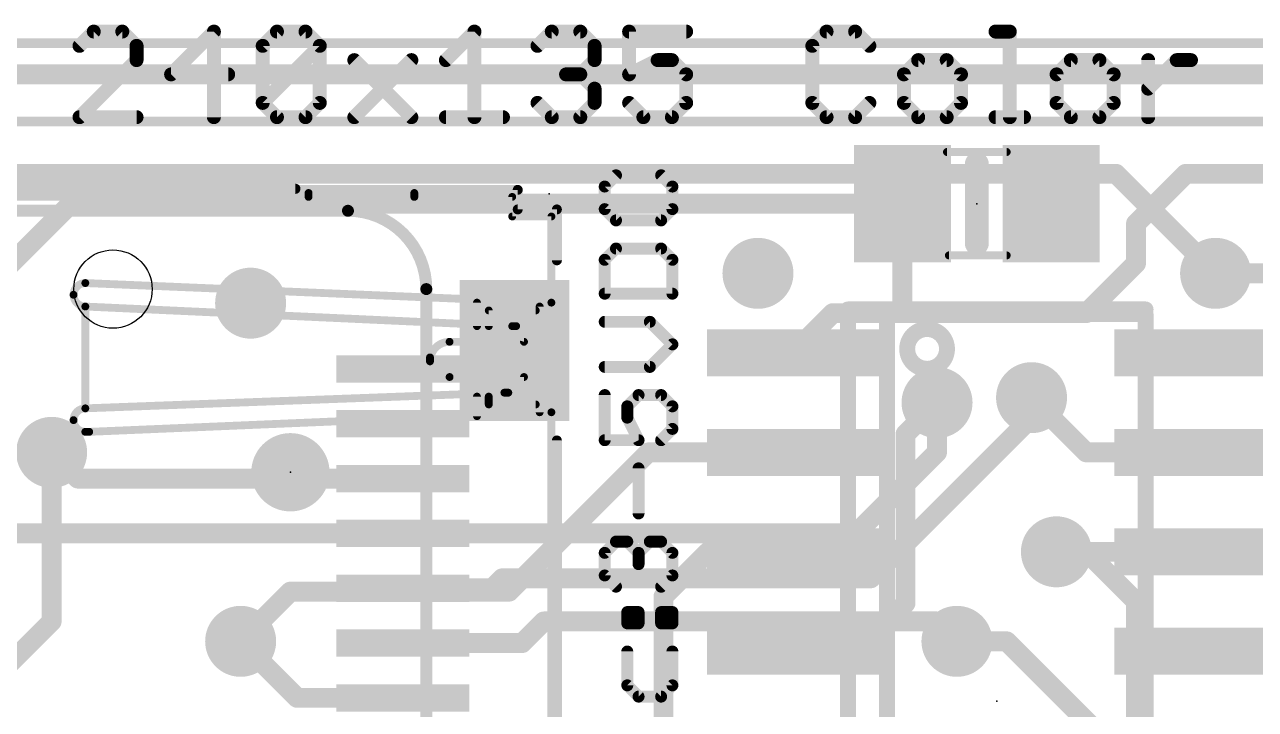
# Model space of a CAD drawing. Extents: x -17.3 to 47, y -18 to 22.9.
# Drawn here: x 7.66 to 23.37, y 4.72 to 13.46 of the extents above; entities that cross this region are included whole.
import ezdxf

# ---------------------------------------------------------------- set-up
doc = ezdxf.new("R2010")
doc.units = 0
for name, color, linetype in [('1', 12, 'CONTINUOUS'), ('16', 5, 'CONTINUOUS'), ('18', 110, 'CONTINUOUS'), ('20', 53, 'CONTINUOUS'), ('21', 40, 'CONTINUOUS'), ('22', 6, 'CONTINUOUS'), ('23', 53, 'CONTINUOUS'), ('47', 253, 'CONTINUOUS'), ('51', 253, 'CONTINUOUS')]:
    doc.layers.add(name, color=color, linetype=linetype)

# ---------------------------------------------------------------- blocks, each defined once
blk = doc.blocks.new('RECT')
blk.add_solid([(-0.5, -0.5), (0.5, -0.5), (-0.5, 0.5), (0.5, 0.5)])
blk = doc.blocks.new('PIE')
at = {"const_width": 0.5}
blk.add_lwpolyline([(0, -0.25, 1), (0, 0.25, 1), (0, -0.25)], format="xyb", dxfattribs=at)
blk = doc.blocks.new('ROUNDV')
at = {"const_width": 0.5}
blk.add_lwpolyline([(0, -0.25, 1), (0, 0.25, 1), (0, -0.25)], format="xyb", dxfattribs=at)

msp = doc.modelspace()

# ---------------------------------------------------------------- linework, layer by layer
at = {"layer": '1', "const_width": 0.254}
for points in [[(22.479, 11.557), (21.844, 10.922)], [(23.876, 11.557), (22.479, 11.557)], [(8.2471, 11.176), (6.858, 9.7869)], [(18.862, 11.176), (8.2471, 11.176)], [(18.862, 11.176), (18.862, 9.779)], [(21.844, 10.922), (21.844, 10.414)], [(21.844, 10.414), (21.209, 9.779)], [(22.86, 10.287), (23.749, 10.287)], [(17.974, 9.779), (17.466, 9.271)], [(17.974, 9.779), (18.862, 9.779)], [(21.209, 9.779), (18.862, 9.779)], [(21.209, 8.001), (20.5105, 8.6995)], [(18.9016, 8.2336), (19.304, 8.636)], [(18.9016, 6.0746), (18.9016, 8.2336)], [(8.001, 8.001), (8.001, 5.842)], [(15.621, 8.001), (13.843, 6.223)], [(17.466, 8.001), (15.621, 8.001)], [(21.209, 8.001), (22.666, 8.001)], [(16.383, 6.731), (15.8115, 6.1595)], [(17.466, 6.731), (16.383, 6.731)], [(20.828, 6.731), (22.666, 6.731)], [(10.414, 5.588), (11.049, 6.223)], [(13.843, 6.223), (11.049, 6.223)], [(15.8115, 6.1595), (15.8115, 3.9754)], [(18.288, 5.461), (18.9016, 6.0746)], [(8.001, 5.842), (6.731, 4.572)], [(19.558, 5.588), (20.193, 5.588)], [(21.59, 4.191), (20.193, 5.588)], [(17.466, 5.461), (18.288, 5.461)]]:
    msp.add_lwpolyline(points, dxfattribs=at)
at = {"layer": '1', "const_width": 0.127}
for points in [[(22.479, 11.6205, 1), (22.479, 11.4935)], [(22.5239, 11.5121, 1), (22.4341, 11.6019)], [(8.2471, 11.2395, 1), (8.2471, 11.1125)], [(8.292, 11.1311, 1), (8.2022, 11.2209)], [(18.9255, 11.176, 1), (18.7985, 11.176)], [(18.862, 11.1125, 1), (18.862, 11.2395)], [(21.9075, 10.922, 1), (21.7805, 10.922)], [(21.7991, 10.9669, 1), (21.8889, 10.8771)], [(21.8889, 10.3691, 1), (21.7991, 10.4589)], [(21.7805, 10.414, 1), (21.9075, 10.414)], [(22.86, 10.3505, 1), (22.86, 10.2235)], [(17.974, 9.8425, 1), (17.974, 9.7155)], [(18.0189, 9.7341, 1), (17.9291, 9.8239)], [(18.862, 9.8425, 1), (18.862, 9.7155)], [(18.862, 9.7155, 1), (18.862, 9.8425)], [(21.209, 9.7155, 1), (21.209, 9.8425)], [(18.7985, 9.779, 1), (18.9255, 9.779)], [(21.1641, 9.8239, 1), (21.2539, 9.7341)], [(17.4211, 9.3159, 1), (17.5109, 9.2261)], [(20.5554, 8.7444, 1), (20.4656, 8.6546)], [(19.3489, 8.5911, 1), (19.2591, 8.6809)], [(18.9651, 8.2336, 1), (18.8381, 8.2336)], [(18.8567, 8.2785, 1), (18.9465, 8.1887)], [(8.0645, 8.001, 1), (7.9375, 8.001)], [(15.621, 8.0645, 1), (15.621, 7.9375)], [(15.6659, 7.9561, 1), (15.5761, 8.0459)], [(17.466, 7.9375, 1), (17.466, 8.0645)], [(21.209, 8.0645, 1), (21.209, 7.9375)], [(21.1641, 7.9561, 1), (21.2539, 8.0459)], [(22.666, 7.9375, 1), (22.666, 8.0645)], [(16.383, 6.7945, 1), (16.383, 6.6675)], [(16.4279, 6.6861, 1), (16.3381, 6.7759)], [(17.466, 6.6675, 1), (17.466, 6.7945)], [(20.828, 6.7945, 1), (20.828, 6.6675)], [(22.666, 6.6675, 1), (22.666, 6.7945)], [(11.049, 6.2865, 1), (11.049, 6.1595)], [(11.0939, 6.1781, 1), (11.0041, 6.2679)], [(13.7981, 6.2679, 1), (13.8879, 6.1781)], [(13.843, 6.1595, 1), (13.843, 6.2865)], [(15.875, 6.1595, 1), (15.748, 6.1595)], [(15.7666, 6.2044, 1), (15.8564, 6.1146)], [(18.8381, 6.0746, 1), (18.9651, 6.0746)], [(18.9465, 6.0297, 1), (18.8567, 6.1195)], [(7.9375, 5.842, 1), (8.0645, 5.842)], [(8.0459, 5.7971, 1), (7.9561, 5.8869)], [(10.3691, 5.6329, 1), (10.4589, 5.5431)], [(19.558, 5.6515, 1), (19.558, 5.5245)], [(20.2379, 5.6329, 1), (20.1481, 5.5431)], [(20.193, 5.5245, 1), (20.193, 5.6515)], [(17.466, 5.5245, 1), (17.466, 5.3975)], [(18.2431, 5.5059, 1), (18.3329, 5.4161)], [(18.288, 5.3975, 1), (18.288, 5.5245)]]:
    msp.add_lwpolyline(points, format="xyb", dxfattribs=at)
at = {"layer": '16', "const_width": 0.254}
for points in [[(4.445, 12.827), (25.146, 12.827)], [(21.59, 11.557), (4.953, 11.557)], [(21.59, 11.557), (22.86, 10.287)], [(20.5105, 8.6995), (20.5105, 8.4455)], [(19.304, 8.636), (19.304, 8.001)], [(20.5105, 8.4455), (18.458, 6.393)], [(8.336, 7.666), (8.001, 8.001)], [(19.304, 8.001), (18.269, 6.966)], [(12.484, 7.666), (8.336, 7.666)], [(12.484, 6.966), (6.242, 6.966)], [(18.269, 6.966), (12.484, 6.966)], [(21.209, 6.731), (20.828, 6.731)], [(21.844, 6.096), (21.209, 6.731)], [(13.754, 6.393), (13.627, 6.266)], [(18.458, 6.393), (13.754, 6.393)], [(13.627, 6.266), (12.484, 6.266)], [(21.844, -1.778), (21.844, 6.096)], [(14.284, 5.842), (14.008, 5.566)], [(19.304, 5.842), (14.284, 5.842)], [(19.558, 5.588), (19.304, 5.842)], [(10.414, 5.588), (11.136, 4.866)], [(14.008, 5.566), (12.484, 5.566)], [(11.136, 4.866), (12.484, 4.866)]]:
    msp.add_lwpolyline(points, dxfattribs=at)
at = {"layer": '16', "const_width": 0.127}
for points in [[(21.6349, 11.6019, 1), (21.5451, 11.5121)], [(21.59, 11.4935, 1), (21.59, 11.6205)], [(22.8151, 10.2421, 1), (22.9049, 10.3319)], [(20.574, 8.6995, 1), (20.447, 8.6995)], [(19.3675, 8.636, 1), (19.2405, 8.636)], [(20.447, 8.4455, 1), (20.574, 8.4455)], [(20.5554, 8.4006, 1), (20.4656, 8.4904)], [(8.0459, 8.0459, 1), (7.9561, 7.9561)], [(19.2405, 8.001, 1), (19.3675, 8.001)], [(19.3489, 7.9561, 1), (19.2591, 8.0459)], [(8.336, 7.7295, 1), (8.336, 7.6025)], [(8.2911, 7.6211, 1), (8.3809, 7.7109)], [(12.484, 7.6025, 1), (12.484, 7.7295)], [(12.484, 7.0295, 1), (12.484, 6.9025)], [(12.484, 6.9025, 1), (12.484, 7.0295)], [(18.2241, 7.0109, 1), (18.3139, 6.9211)], [(18.269, 6.9025, 1), (18.269, 7.0295)], [(20.828, 6.7945, 1), (20.828, 6.6675)], [(21.2539, 6.7759, 1), (21.1641, 6.6861)], [(21.209, 6.6675, 1), (21.209, 6.7945)], [(13.754, 6.4565, 1), (13.754, 6.3295)], [(13.7989, 6.3481, 1), (13.7091, 6.4379)], [(18.4131, 6.4379, 1), (18.5029, 6.3481)], [(18.458, 6.3295, 1), (18.458, 6.4565)], [(12.484, 6.3295, 1), (12.484, 6.2025)], [(13.5821, 6.3109, 1), (13.6719, 6.2211)], [(13.627, 6.2025, 1), (13.627, 6.3295)], [(21.9075, 6.096, 1), (21.7805, 6.096)], [(21.7991, 6.0511, 1), (21.8889, 6.1409)], [(14.284, 5.9055, 1), (14.284, 5.7785)], [(14.3289, 5.7971, 1), (14.2391, 5.8869)], [(19.3489, 5.8869, 1), (19.2591, 5.7971)], [(19.304, 5.7785, 1), (19.304, 5.9055)], [(10.4589, 5.6329, 1), (10.3691, 5.5431)], [(12.484, 5.6295, 1), (12.484, 5.5025)], [(13.9631, 5.6109, 1), (14.0529, 5.5211)], [(14.008, 5.5025, 1), (14.008, 5.6295)], [(19.5131, 5.5431, 1), (19.6029, 5.6329)], [(11.136, 4.9295, 1), (11.136, 4.8025)], [(11.0911, 4.8211, 1), (11.1809, 4.9109)], [(12.484, 4.8025, 1), (12.484, 4.9295)]]:
    msp.add_lwpolyline(points, format="xyb", dxfattribs=at)
at = {"layer": '20'}
msp.add_circle((8.784, 10.086), 0.5, dxfattribs=at)
at = {"layer": '21'}
for points, const_width in [([(8.5387, 13.374), (8.3565, 13.1918)], 0.1778), ([(8.903, 13.374), (8.5387, 13.374)], 0.1778), ([(9.0852, 13.1918), (8.903, 13.374)], 0.1778), ([(10.0724, 13.374), (9.5259, 12.8275)], 0.1778), ([(10.0724, 12.2809), (10.0724, 13.374)], 0.1778), ([(10.6953, 13.1918), (10.8775, 13.374)], 0.1778), ([(10.8775, 13.374), (11.2418, 13.374)], 0.1778), ([(11.2418, 13.374), (11.424, 13.1918)], 0.1778), ([(13.0341, 13.0097), (13.3984, 13.374)], 0.1778), ([(13.3984, 13.374), (13.3984, 12.2809)], 0.1778), ([(14.2035, 13.1918), (14.3857, 13.374)], 0.1778), ([(14.3857, 13.374), (14.75, 13.374)], 0.1778), ([(14.75, 13.374), (14.9322, 13.1918)], 0.1778), ([(16.1016, 13.374), (15.3729, 13.374)], 0.1778), ([(15.3729, 13.374), (15.3729, 12.8275)], 0.1778), ([(17.8938, 13.374), (17.7117, 13.1918)], 0.1778), ([(18.2582, 13.374), (17.8938, 13.374)], 0.1778), ([(18.4404, 13.1918), (18.2582, 13.374)], 0.1778), ([(20.0505, 13.374), (20.2326, 13.374)], 0.1778), ([(20.2326, 13.374), (20.2326, 12.2809)], 0.1778), ([(9.0852, 13.0097), (9.0852, 13.1918)], 0.1778), ([(10.6953, 12.4631), (10.6953, 13.1918)], 0.1778), ([(10.6953, 12.4631), (11.424, 13.1918)], 0.1778), ([(11.424, 13.1918), (11.424, 12.4631)], 0.1778), ([(14.9322, 13.1918), (14.9322, 13.0097)], 0.1778), ([(17.7117, 13.1918), (17.7117, 12.4631)], 0.1778), ([(8.3565, 12.2809), (9.0852, 13.0097)], 0.1778), ([(11.8647, 13.0097), (12.5934, 12.2809)], 0.1778), ([(11.8647, 12.2809), (12.5934, 13.0097)], 0.1778), ([(14.9322, 13.0097), (14.75, 12.8275)], 0.1778), ([(15.3729, 12.8275), (15.7372, 13.0097)], 0.1778), ([(15.7372, 13.0097), (15.9194, 13.0097)], 0.1778), ([(15.9194, 13.0097), (16.1016, 12.8275)], 0.1778), ([(19.0632, 13.0097), (18.8811, 12.8275)], 0.1778), ([(19.4276, 13.0097), (19.0632, 13.0097)], 0.1778), ([(19.6098, 12.8275), (19.4276, 13.0097)], 0.1778), ([(21.0122, 13.0097), (20.83, 12.8275)], 0.1778), ([(21.3766, 13.0097), (21.0122, 13.0097)], 0.1778), ([(21.5588, 12.8275), (21.3766, 13.0097)], 0.1778), ([(21.9994, 12.2809), (21.9994, 13.0097)], 0.1778), ([(21.9994, 12.6453), (22.3638, 13.0097)], 0.1778), ([(22.3638, 13.0097), (22.546, 13.0097)], 0.1778), ([(9.5259, 12.8275), (10.2546, 12.8275)], 0.1778), ([(14.75, 12.8275), (14.5678, 12.8275)], 0.1778), ([(14.75, 12.8275), (14.9322, 12.6453)], 0.1778), ([(16.1016, 12.8275), (16.1016, 12.4631)], 0.1778), ([(18.8811, 12.8275), (18.8811, 12.4631)], 0.1778), ([(19.6098, 12.4631), (19.6098, 12.8275)], 0.1778), ([(20.83, 12.8275), (20.83, 12.4631)], 0.1778), ([(21.5588, 12.4631), (21.5588, 12.8275)], 0.1778), ([(14.9322, 12.6453), (14.9322, 12.4631)], 0.1778), ([(10.8775, 12.2809), (10.6953, 12.4631)], 0.1778), ([(11.424, 12.4631), (11.2418, 12.2809)], 0.1778), ([(14.3857, 12.2809), (14.2035, 12.4631)], 0.1778), ([(14.9322, 12.4631), (14.75, 12.2809)], 0.1778), ([(15.5551, 12.2809), (15.3729, 12.4631)], 0.1778), ([(16.1016, 12.4631), (15.9194, 12.2809)], 0.1778), ([(17.7117, 12.4631), (17.8938, 12.2809)], 0.1778), ([(18.2582, 12.2809), (18.4404, 12.4631)], 0.1778), ([(18.8811, 12.4631), (19.0632, 12.2809)], 0.1778), ([(19.4276, 12.2809), (19.6098, 12.4631)], 0.1778), ([(20.83, 12.4631), (21.0122, 12.2809)], 0.1778), ([(21.3766, 12.2809), (21.5588, 12.4631)], 0.1778), ([(9.0852, 12.2809), (8.3565, 12.2809)], 0.1778), ([(11.2418, 12.2809), (10.8775, 12.2809)], 0.1778), ([(13.0341, 12.2809), (13.7628, 12.2809)], 0.1778), ([(14.75, 12.2809), (14.3857, 12.2809)], 0.1778), ([(15.9194, 12.2809), (15.5551, 12.2809)], 0.1778), ([(17.8938, 12.2809), (18.2582, 12.2809)], 0.1778), ([(19.0632, 12.2809), (19.4276, 12.2809)], 0.1778), ([(20.0505, 12.2809), (20.4148, 12.2809)], 0.1778), ([(21.0122, 12.2809), (21.3766, 12.2809)], 0.1778), ([(19.812, 11.684), (19.812, 10.668)], 0.3048), ([(15.2055, 11.5392), (15.0615, 11.3951)], 0.1524), ([(15.0615, 11.3951), (15.0615, 11.107)], 0.1524), ([(15.9258, 11.3951), (15.7817, 11.5392)], 0.1524), ([(15.9258, 11.107), (15.9258, 11.3951)], 0.1524), ([(13.951, 11.353), (2.001, 11.353)], 0.127), ([(13.951, 11.103), (13.951, 11.353)], 0.127), ([(14.451, 11.103), (13.951, 11.103)], 0.127), ([(14.451, 10.453), (14.451, 11.103)], 0.127), ([(15.0615, 11.107), (15.2055, 10.9629)], 0.1524), ([(15.7817, 10.9629), (15.9258, 11.107)], 0.1524), ([(15.2055, 10.9629), (15.7817, 10.9629)], 0.1524), ([(15.2055, 10.6037), (15.0615, 10.4596)], 0.1524), ([(15.0615, 10.4596), (15.0615, 10.0274)], 0.1524), ([(15.7817, 10.6037), (15.2055, 10.6037)], 0.1524), ([(15.9258, 10.4596), (15.7817, 10.6037)], 0.1524), ([(15.9258, 10.0274), (15.9258, 10.4596)], 0.1524), ([(15.0615, 10.0274), (15.9258, 10.0274)], 0.1524), ([(21.966, 9.826), (18.166, 9.826)], 0.2032), ([(15.6377, 9.6681), (15.0615, 9.6681)], 0.1524), ([(15.9258, 9.38), (15.6377, 9.6681)], 0.1524), ([(15.6377, 9.0919), (15.9258, 9.38)], 0.1524), ([(15.0615, 9.0919), (15.6377, 9.0919)], 0.1524), ([(15.0615, 8.7326), (15.0615, 8.1564)], 0.1524), ([(15.3496, 8.5886), (15.4936, 8.7326)], 0.1524), ([(15.4936, 8.7326), (15.7817, 8.7326)], 0.1524), ([(15.7817, 8.7326), (15.9258, 8.5886)], 0.1524), ([(15.3496, 8.4445), (15.3496, 8.5886)], 0.1524), ([(15.9258, 8.5886), (15.9258, 8.3004)], 0.1524), ([(15.4936, 8.1564), (15.3496, 8.4445)], 0.1524), ([(15.9258, 8.3004), (15.7817, 8.1564)], 0.1524), ([(14.451, 8.153), (14.451, 4.453)], 0.127), ([(15.0615, 8.1564), (15.4936, 8.1564)], 0.1524), ([(15.4936, 7.2209), (15.4936, 7.7971)], 0.1524), ([(15.0615, 6.7175), (15.2055, 6.8616)], 0.1524), ([(15.2055, 6.8616), (15.3496, 6.8616)], 0.1524), ([(15.3496, 6.8616), (15.4936, 6.7175)], 0.1524), ([(15.4936, 6.7175), (15.6377, 6.8616)], 0.1524), ([(15.6377, 6.8616), (15.7817, 6.8616)], 0.1524), ([(15.7817, 6.8616), (15.9258, 6.7175)], 0.1524), ([(15.0615, 6.4294), (15.0615, 6.7175)], 0.1524), ([(15.4936, 6.7175), (15.4936, 6.5735)], 0.1524), ([(15.9258, 6.7175), (15.9258, 6.4294)], 0.1524), ([(15.2055, 6.2854), (15.0615, 6.4294)], 0.1524), ([(15.9258, 6.4294), (15.7817, 6.2854)], 0.1524), ([(15.3496, 5.8176), (15.3496, 5.9616)], 0.1524), ([(15.3496, 5.9616), (15.4936, 5.9616)], 0.1524), ([(15.4936, 5.9616), (15.4936, 5.8176)], 0.1524), ([(15.7817, 5.8176), (15.7817, 5.9616)], 0.1524), ([(15.7817, 5.9616), (15.9258, 5.9616)], 0.1524), ([(15.9258, 5.9616), (15.9258, 5.8176)], 0.1524), ([(15.4936, 5.8176), (15.3496, 5.8176)], 0.1524), ([(15.9258, 5.8176), (15.7817, 5.8176)], 0.1524), ([(15.3496, 5.4583), (15.3496, 5.0261)], 0.1524), ([(15.9258, 5.0261), (15.9258, 5.4583)], 0.1524), ([(15.3496, 5.0261), (15.4936, 4.8821)], 0.1524), ([(15.7817, 4.8821), (15.9258, 5.0261)], 0.1524), ([(15.4936, 4.8821), (15.7817, 4.8821)], 0.1524)]:
    msp.add_lwpolyline(points, dxfattribs=dict(at, const_width=const_width))
for points, const_width in [([(8.5387, 13.4185, 1), (8.5387, 13.3296)], 0.0889), ([(8.5701, 13.3426, 1), (8.5072, 13.4055)], 0.0889), ([(8.9345, 13.4055, 1), (8.8716, 13.3426)], 0.0889), ([(8.903, 13.3296, 1), (8.903, 13.4185)], 0.0889), ([(10.1169, 13.374, 1), (10.028, 13.374)], 0.0889), ([(10.1039, 13.3426, 1), (10.041, 13.4055)], 0.0889), ([(10.8775, 13.4185, 1), (10.8775, 13.3296)], 0.0889), ([(10.9089, 13.3426, 1), (10.846, 13.4055)], 0.0889), ([(11.2733, 13.4055, 1), (11.2104, 13.3426)], 0.0889), ([(11.2418, 13.3296, 1), (11.2418, 13.4185)], 0.0889), ([(13.4429, 13.374, 1), (13.354, 13.374)], 0.0889), ([(13.4299, 13.3426, 1), (13.367, 13.4055)], 0.0889), ([(14.3857, 13.4185, 1), (14.3857, 13.3296)], 0.0889), ([(14.4171, 13.3426, 1), (14.3542, 13.4055)], 0.0889), ([(14.7815, 13.4055, 1), (14.7186, 13.3426)], 0.0889), ([(14.75, 13.3296, 1), (14.75, 13.4185)], 0.0889), ([(15.3729, 13.4185, 1), (15.3729, 13.3296)], 0.0889), ([(15.4173, 13.374, 1), (15.3284, 13.374)], 0.0889), ([(16.1016, 13.3296, 1), (16.1016, 13.4185)], 0.0889), ([(17.8938, 13.4185, 1), (17.8938, 13.3296)], 0.0889), ([(17.9253, 13.3426, 1), (17.8624, 13.4055)], 0.0889), ([(18.2897, 13.4055, 1), (18.2268, 13.3426)], 0.0889), ([(18.2582, 13.3296, 1), (18.2582, 13.4185)], 0.0889), ([(20.0505, 13.4185, 1), (20.0505, 13.3296)], 0.0889), ([(20.2771, 13.374, 1), (20.1882, 13.374)], 0.0889), ([(20.2326, 13.3296, 1), (20.2326, 13.4185)], 0.0889), ([(8.3251, 13.2233, 1), (8.3879, 13.1604)], 0.0889), ([(9.1297, 13.1918, 1), (9.0408, 13.1918)], 0.0889), ([(9.0538, 13.1604, 1), (9.1167, 13.2233)], 0.0889), ([(10.6638, 13.2233, 1), (10.7267, 13.1604)], 0.0889), ([(10.7397, 13.1918, 1), (10.6508, 13.1918)], 0.0889), ([(11.4685, 13.1918, 1), (11.3796, 13.1918)], 0.0889), ([(11.4555, 13.1604, 1), (11.3926, 13.2233)], 0.0889), ([(11.3926, 13.1604, 1), (11.4555, 13.2233)], 0.0889), ([(14.172, 13.2233, 1), (14.2349, 13.1604)], 0.0889), ([(14.9767, 13.1918, 1), (14.8878, 13.1918)], 0.0889), ([(14.9008, 13.1604, 1), (14.9636, 13.2233)], 0.0889), ([(17.7561, 13.1918, 1), (17.6672, 13.1918)], 0.0889), ([(17.6802, 13.2233, 1), (17.7431, 13.1604)], 0.0889), ([(18.409, 13.1604, 1), (18.4718, 13.2233)], 0.0889), ([(9.0408, 13.0097, 1), (9.1297, 13.0097)], 0.0889), ([(9.1167, 12.9782, 1), (9.0538, 13.0411)], 0.0889), ([(11.8961, 13.0411, 1), (11.8332, 12.9782)], 0.0889), ([(12.6249, 12.9782, 1), (12.562, 13.0411)], 0.0889), ([(13.0026, 13.0411, 1), (13.0655, 12.9782)], 0.0889), ([(14.8878, 13.0097, 1), (14.9767, 13.0097)], 0.0889), ([(14.9636, 12.9782, 1), (14.9008, 13.0411)], 0.0889), ([(15.7372, 13.0541, 1), (15.7372, 12.9652)], 0.0889), ([(15.7571, 12.9699, 1), (15.7174, 13.0494)], 0.0889), ([(15.9509, 13.0411, 1), (15.888, 12.9782)], 0.0889), ([(15.9194, 12.9652, 1), (15.9194, 13.0541)], 0.0889), ([(19.0632, 13.0541, 1), (19.0632, 12.9652)], 0.0889), ([(19.0947, 12.9782, 1), (19.0318, 13.0411)], 0.0889), ([(19.459, 13.0411, 1), (19.3962, 12.9782)], 0.0889), ([(19.4276, 12.9652, 1), (19.4276, 13.0541)], 0.0889), ([(21.0122, 13.0541, 1), (21.0122, 12.9652)], 0.0889), ([(21.0437, 12.9782, 1), (20.9808, 13.0411)], 0.0889), ([(21.408, 13.0411, 1), (21.3452, 12.9782)], 0.0889), ([(21.3766, 12.9652, 1), (21.3766, 13.0541)], 0.0889), ([(22.0439, 13.0097, 1), (21.955, 13.0097)], 0.0889), ([(22.3638, 13.0541, 1), (22.3638, 12.9652)], 0.0889), ([(22.3952, 12.9782, 1), (22.3324, 13.0411)], 0.0889), ([(22.546, 12.9652, 1), (22.546, 13.0541)], 0.0889), ([(9.4944, 12.8589, 1), (9.5573, 12.796)], 0.0889), ([(9.5259, 12.8719, 1), (9.5259, 12.783)], 0.0889), ([(10.2546, 12.783, 1), (10.2546, 12.8719)], 0.0889), ([(14.5678, 12.8719, 1), (14.5678, 12.783)], 0.0889), ([(14.7815, 12.8589, 1), (14.7186, 12.796)], 0.0889), ([(14.7186, 12.8589, 1), (14.7815, 12.796)], 0.0889), ([(14.75, 12.783, 1), (14.75, 12.8719)], 0.0889), ([(15.353, 12.8672, 1), (15.3927, 12.7877)], 0.0889), ([(16.1461, 12.8275, 1), (16.0572, 12.8275)], 0.0889), ([(16.0702, 12.796, 1), (16.133, 12.8589)], 0.0889), ([(18.8496, 12.8589, 1), (18.9125, 12.796)], 0.0889), ([(18.9255, 12.8275, 1), (18.8366, 12.8275)], 0.0889), ([(19.6543, 12.8275, 1), (19.5654, 12.8275)], 0.0889), ([(19.5784, 12.796, 1), (19.6412, 12.8589)], 0.0889), ([(20.8745, 12.8275, 1), (20.7856, 12.8275)], 0.0889), ([(20.7986, 12.8589, 1), (20.8615, 12.796)], 0.0889), ([(21.6033, 12.8275, 1), (21.5144, 12.8275)], 0.0889), ([(21.5274, 12.796, 1), (21.5902, 12.8589)], 0.0889), ([(14.9767, 12.6453, 1), (14.8878, 12.6453)], 0.0889), ([(15.3284, 12.8275, 1), (15.4173, 12.8275)], 0.0889), ([(14.9008, 12.6138, 1), (14.9636, 12.6767)], 0.0889), ([(21.968, 12.6767, 1), (22.0309, 12.6138)], 0.0889), ([(10.7267, 12.4945, 1), (10.6638, 12.4317)], 0.0889), ([(10.6638, 12.4945, 1), (10.7267, 12.4317)], 0.0889), ([(10.6508, 12.4631, 1), (10.7397, 12.4631)], 0.0889), ([(11.3796, 12.4631, 1), (11.4685, 12.4631)], 0.0889), ([(11.4555, 12.4317, 1), (11.3926, 12.4945)], 0.0889), ([(14.2349, 12.4945, 1), (14.172, 12.4317)], 0.0889), ([(14.8878, 12.4631, 1), (14.9767, 12.4631)], 0.0889), ([(14.9636, 12.4317, 1), (14.9008, 12.4945)], 0.0889), ([(15.4043, 12.4945, 1), (15.3414, 12.4317)], 0.0889), ([(16.0572, 12.4631, 1), (16.1461, 12.4631)], 0.0889), ([(16.133, 12.4317, 1), (16.0702, 12.4945)], 0.0889), ([(17.6672, 12.4631, 1), (17.7561, 12.4631)], 0.0889), ([(17.7431, 12.4945, 1), (17.6802, 12.4317)], 0.0889), ([(18.4718, 12.4317, 1), (18.409, 12.4945)], 0.0889), ([(18.9125, 12.4945, 1), (18.8496, 12.4317)], 0.0889), ([(18.8366, 12.4631, 1), (18.9255, 12.4631)], 0.0889), ([(19.5654, 12.4631, 1), (19.6543, 12.4631)], 0.0889), ([(19.6412, 12.4317, 1), (19.5784, 12.4945)], 0.0889), ([(20.7856, 12.4631, 1), (20.8745, 12.4631)], 0.0889), ([(20.8615, 12.4945, 1), (20.7986, 12.4317)], 0.0889), ([(21.5144, 12.4631, 1), (21.6033, 12.4631)], 0.0889), ([(21.5902, 12.4317, 1), (21.5274, 12.4945)], 0.0889), ([(8.3565, 12.3254, 1), (8.3565, 12.2365)], 0.0889), ([(8.3251, 12.3123, 1), (8.3879, 12.2495)], 0.0889), ([(9.0852, 12.2365, 1), (9.0852, 12.3254)], 0.0889), ([(10.028, 12.2809, 1), (10.1169, 12.2809)], 0.0889), ([(10.8775, 12.3254, 1), (10.8775, 12.2365)], 0.0889), ([(10.846, 12.2495, 1), (10.9089, 12.3123)], 0.0889), ([(11.2104, 12.3123, 1), (11.2733, 12.2495)], 0.0889), ([(11.2418, 12.2365, 1), (11.2418, 12.3254)], 0.0889), ([(11.8332, 12.3123, 1), (11.8961, 12.2495)], 0.0889), ([(12.562, 12.2495, 1), (12.6249, 12.3123)], 0.0889), ([(13.0341, 12.3254, 1), (13.0341, 12.2365)], 0.0889), ([(13.354, 12.2809, 1), (13.4429, 12.2809)], 0.0889), ([(13.7628, 12.2365, 1), (13.7628, 12.3254)], 0.0889), ([(14.3857, 12.3254, 1), (14.3857, 12.2365)], 0.0889), ([(14.3542, 12.2495, 1), (14.4171, 12.3123)], 0.0889), ([(14.7186, 12.3123, 1), (14.7815, 12.2495)], 0.0889), ([(14.75, 12.2365, 1), (14.75, 12.3254)], 0.0889), ([(15.5551, 12.3254, 1), (15.5551, 12.2365)], 0.0889), ([(15.5236, 12.2495, 1), (15.5865, 12.3123)], 0.0889), ([(15.888, 12.3123, 1), (15.9509, 12.2495)], 0.0889), ([(15.9194, 12.2365, 1), (15.9194, 12.3254)], 0.0889), ([(17.8938, 12.3254, 1), (17.8938, 12.2365)], 0.0889), ([(17.8624, 12.2495, 1), (17.9253, 12.3123)], 0.0889), ([(18.2268, 12.3123, 1), (18.2897, 12.2495)], 0.0889), ([(18.2582, 12.2365, 1), (18.2582, 12.3254)], 0.0889), ([(19.0632, 12.3254, 1), (19.0632, 12.2365)], 0.0889), ([(19.0318, 12.2495, 1), (19.0947, 12.3123)], 0.0889), ([(19.3962, 12.3123, 1), (19.459, 12.2495)], 0.0889), ([(19.4276, 12.2365, 1), (19.4276, 12.3254)], 0.0889), ([(20.0505, 12.3254, 1), (20.0505, 12.2365)], 0.0889), ([(20.1882, 12.2809, 1), (20.2771, 12.2809)], 0.0889), ([(20.4148, 12.2365, 1), (20.4148, 12.3254)], 0.0889), ([(21.0122, 12.3254, 1), (21.0122, 12.2365)], 0.0889), ([(20.9808, 12.2495, 1), (21.0437, 12.3123)], 0.0889), ([(21.3452, 12.3123, 1), (21.408, 12.2495)], 0.0889), ([(21.3766, 12.2365, 1), (21.3766, 12.3254)], 0.0889), ([(21.955, 12.2809, 1), (22.0439, 12.2809)], 0.0889), ([(19.8882, 11.684, 1), (19.7358, 11.684)], 0.1524), ([(15.0996, 11.3951, 1), (15.0234, 11.3951)], 0.0762), ([(15.2325, 11.5122, 1), (15.1786, 11.5661)], 0.0762), ([(15.8087, 11.5661, 1), (15.7548, 11.5122)], 0.0762), ([(15.9639, 11.3951, 1), (15.8877, 11.3951)], 0.0762), ([(13.9828, 11.353, 1), (13.9192, 11.353)], 0.0635), ([(13.951, 11.3212, 1), (13.951, 11.3848)], 0.0635), ([(15.0345, 11.4221, 1), (15.0884, 11.3682)], 0.0762), ([(15.8989, 11.3682, 1), (15.9527, 11.4221)], 0.0762), ([(13.951, 11.1348, 1), (13.951, 11.0712)], 0.0635), ([(14.4828, 11.103, 1), (14.4192, 11.103)], 0.0635), ([(14.451, 11.0712, 1), (14.451, 11.1348)], 0.0635), ([(15.0884, 11.1339, 1), (15.0345, 11.0801)], 0.0762), ([(15.9527, 11.0801, 1), (15.8989, 11.1339)], 0.0762), ([(13.9192, 11.103, 1), (13.9828, 11.103)], 0.0635), ([(15.0234, 11.107, 1), (15.0996, 11.107)], 0.0762), ([(15.2055, 11.001, 1), (15.2055, 10.9248)], 0.0762), ([(15.1786, 10.936, 1), (15.2325, 10.9899)], 0.0762), ([(15.7548, 10.9899, 1), (15.8087, 10.936)], 0.0762), ([(15.7817, 10.9248, 1), (15.7817, 11.001)], 0.0762), ([(15.8877, 11.107, 1), (15.9639, 11.107)], 0.0762), ([(19.7358, 10.668, 1), (19.8882, 10.668)], 0.1524), ([(15.0996, 10.4596, 1), (15.0234, 10.4596)], 0.0762), ([(15.2055, 10.6418, 1), (15.2055, 10.5655)], 0.0762), ([(15.2325, 10.5767, 1), (15.1786, 10.6306)], 0.0762), ([(15.8087, 10.6306, 1), (15.7548, 10.5767)], 0.0762), ([(15.7817, 10.5655, 1), (15.7817, 10.6418)], 0.0762), ([(15.9639, 10.4596, 1), (15.8877, 10.4596)], 0.0762), ([(14.4192, 10.453, 1), (14.4828, 10.453)], 0.0635), ([(15.0345, 10.4865, 1), (15.0884, 10.4327)], 0.0762), ([(15.8989, 10.4327, 1), (15.9527, 10.4865)], 0.0762), ([(15.0615, 10.0655, 1), (15.0615, 9.9893)], 0.0762), ([(15.0234, 10.0274, 1), (15.0996, 10.0274)], 0.0762), ([(15.8877, 10.0274, 1), (15.9639, 10.0274)], 0.0762), ([(15.9258, 9.9893, 1), (15.9258, 10.0655)], 0.0762), ([(18.166, 9.8768, 1), (18.166, 9.7752)], 0.1016), ([(21.966, 9.7752, 1), (21.966, 9.8768)], 0.1016), ([(15.0615, 9.7062, 1), (15.0615, 9.63)], 0.0762), ([(15.6646, 9.6951, 1), (15.6107, 9.6412)], 0.0762), ([(15.6377, 9.63, 1), (15.6377, 9.7062)], 0.0762), ([(19.177, 9.0678, 1), (19.177, 9.5758, 1), (19.177, 9.0678)], 0.2032), ([(15.9527, 9.3531, 1), (15.8989, 9.407)], 0.0762), ([(15.8989, 9.3531, 1), (15.9527, 9.407)], 0.0762), ([(15.0615, 9.13, 1), (15.0615, 9.0538)], 0.0762), ([(15.6107, 9.1188, 1), (15.6646, 9.065)], 0.0762), ([(15.6377, 9.0538, 1), (15.6377, 9.13)], 0.0762), ([(15.0996, 8.7326, 1), (15.0234, 8.7326)], 0.0762), ([(15.4936, 8.7707, 1), (15.4936, 8.6945)], 0.0762), ([(15.5206, 8.7057, 1), (15.4667, 8.7596)], 0.0762), ([(15.8087, 8.7596, 1), (15.7548, 8.7057)], 0.0762), ([(15.7817, 8.6945, 1), (15.7817, 8.7707)], 0.0762), ([(15.3226, 8.6155, 1), (15.3765, 8.5616)], 0.0762), ([(15.3877, 8.5886, 1), (15.3115, 8.5886)], 0.0762), ([(15.9639, 8.5886, 1), (15.8877, 8.5886)], 0.0762), ([(15.8989, 8.5616, 1), (15.9527, 8.6155)], 0.0762), ([(15.3837, 8.4615, 1), (15.3155, 8.4275)], 0.0762), ([(15.3115, 8.4445, 1), (15.3877, 8.4445)], 0.0762), ([(15.8877, 8.3004, 1), (15.9639, 8.3004)], 0.0762), ([(15.9527, 8.2735, 1), (15.8989, 8.3274)], 0.0762), ([(14.4828, 8.153, 1), (14.4192, 8.153)], 0.0635), ([(15.0615, 8.1945, 1), (15.0615, 8.1183)], 0.0762), ([(15.0234, 8.1564, 1), (15.0996, 8.1564)], 0.0762), ([(15.4596, 8.1393, 1), (15.5277, 8.1734)], 0.0762), ([(15.4936, 8.1183, 1), (15.4936, 8.1945)], 0.0762), ([(15.7548, 8.1833, 1), (15.8087, 8.1294)], 0.0762), ([(15.5317, 7.7971, 1), (15.4555, 7.7971)], 0.0762), ([(15.4555, 7.2209, 1), (15.5317, 7.2209)], 0.0762), ([(15.2055, 6.8997, 1), (15.2055, 6.8235)], 0.0762), ([(15.2325, 6.8346, 1), (15.1786, 6.8885)], 0.0762), ([(15.3765, 6.8885, 1), (15.3226, 6.8346)], 0.0762), ([(15.3496, 6.8235, 1), (15.3496, 6.8997)], 0.0762), ([(15.6377, 6.8997, 1), (15.6377, 6.8235)], 0.0762), ([(15.6646, 6.8346, 1), (15.6107, 6.8885)], 0.0762), ([(15.8087, 6.8885, 1), (15.7548, 6.8346)], 0.0762), ([(15.7817, 6.8235, 1), (15.7817, 6.8997)], 0.0762), ([(15.0345, 6.7445, 1), (15.0884, 6.6906)], 0.0762), ([(15.0996, 6.7175, 1), (15.0234, 6.7175)], 0.0762), ([(15.5317, 6.7175, 1), (15.4555, 6.7175)], 0.0762), ([(15.4667, 6.7445, 1), (15.5206, 6.6906)], 0.0762), ([(15.4667, 6.6906, 1), (15.5206, 6.7445)], 0.0762), ([(15.9639, 6.7175, 1), (15.8877, 6.7175)], 0.0762), ([(15.8989, 6.6906, 1), (15.9527, 6.7445)], 0.0762), ([(15.4555, 6.5735, 1), (15.5317, 6.5735)], 0.0762), ([(15.0884, 6.4563, 1), (15.0345, 6.4025)], 0.0762), ([(15.0234, 6.4294, 1), (15.0996, 6.4294)], 0.0762), ([(15.8877, 6.4294, 1), (15.9639, 6.4294)], 0.0762), ([(15.9527, 6.4025, 1), (15.8989, 6.4563)], 0.0762), ([(15.1786, 6.2584, 1), (15.2325, 6.3123)], 0.0762), ([(15.7548, 6.3123, 1), (15.8087, 6.2584)], 0.0762), ([(15.3877, 5.9616, 1), (15.3115, 5.9616)], 0.0762), ([(15.3496, 5.9997, 1), (15.3496, 5.9235)], 0.0762), ([(15.5317, 5.9616, 1), (15.4555, 5.9616)], 0.0762), ([(15.4936, 5.9235, 1), (15.4936, 5.9997)], 0.0762), ([(15.8198, 5.9616, 1), (15.7436, 5.9616)], 0.0762), ([(15.7817, 5.9997, 1), (15.7817, 5.9235)], 0.0762), ([(15.9639, 5.9616, 1), (15.8877, 5.9616)], 0.0762), ([(15.9258, 5.9235, 1), (15.9258, 5.9997)], 0.0762), ([(15.3496, 5.8557, 1), (15.3496, 5.7795)], 0.0762), ([(15.3115, 5.8176, 1), (15.3877, 5.8176)], 0.0762), ([(15.4555, 5.8176, 1), (15.5317, 5.8176)], 0.0762), ([(15.4936, 5.7795, 1), (15.4936, 5.8557)], 0.0762), ([(15.7817, 5.8557, 1), (15.7817, 5.7795)], 0.0762), ([(15.7436, 5.8176, 1), (15.8198, 5.8176)], 0.0762), ([(15.8877, 5.8176, 1), (15.9639, 5.8176)], 0.0762), ([(15.9258, 5.7795, 1), (15.9258, 5.8557)], 0.0762), ([(15.3877, 5.4583, 1), (15.3115, 5.4583)], 0.0762), ([(15.9639, 5.4583, 1), (15.8877, 5.4583)], 0.0762), ([(15.3765, 5.0531, 1), (15.3226, 4.9992)], 0.0762), ([(15.3115, 5.0261, 1), (15.3877, 5.0261)], 0.0762), ([(15.8877, 5.0261, 1), (15.9639, 5.0261)], 0.0762), ([(15.9527, 4.9992, 1), (15.8989, 5.0531)], 0.0762), ([(15.4936, 4.9202, 1), (15.4936, 4.844)], 0.0762), ([(15.4667, 4.8551, 1), (15.5206, 4.909)], 0.0762), ([(15.7548, 4.909, 1), (15.8087, 4.8551)], 0.0762), ([(15.7817, 4.844, 1), (15.7817, 4.9202)], 0.0762)]:
    msp.add_lwpolyline(points, format="xyb", dxfattribs=dict(at, const_width=const_width))
at = {"layer": '22'}
for points, const_width in [([(29.484, 13.226), (-0.316, 13.226)], 0.127), ([(28.384, 12.226), (3.484, 12.226)], 0.127), ([(11.784, 11.086), (-1.016, 11.086)], 0.1524), ([(12.784, -0.314), (12.784, 10.086)], 0.1524)]:
    msp.add_lwpolyline(points, dxfattribs=dict(at, const_width=const_width))
for points, const_width in [([(12.784, 10.086, 0.4142), (11.784, 11.086)], 0.1524), ([(11.784, 11.1241, 1), (11.784, 11.0479)], 0.0762), ([(11.784, 11.0479, 1), (11.784, 11.1241)], 0.0762), ([(12.8221, 10.086, 1), (12.7459, 10.086)], 0.0762), ([(12.7459, 10.086, 1), (12.8221, 10.086)], 0.0762)]:
    msp.add_lwpolyline(points, format="xyb", dxfattribs=dict(at, const_width=const_width))
at = {"layer": '23'}
for p in [(14.351, 11.303), (19.812, 11.176), (11.049, 7.747), (20.066, 4.826)]:
    msp.add_point(p, dxfattribs=at)
at = {"layer": '47', "const_width": 0.13}
msp.add_lwpolyline([(11.1125, 11.3665), (-16.8725, 11.3665)], dxfattribs=at)
at = {"layer": '47', "const_width": 0.065}
msp.add_lwpolyline([(11.1125, 11.334, 1), (11.1125, 11.399)], format="xyb", dxfattribs=at)
at = {"layer": '51'}
for points, const_width in [([(19.431, 11.836), (20.193, 11.836)], 0.1016), ([(11.281, 11.263), (6.231, 11.263)], 0.1), ([(12.631, 11.313), (11.281, 11.313)], 0.1), ([(11.281, 11.313), (11.281, 11.263)], 0.1), ([(12.631, 11.263), (12.631, 11.313)], 0.1), ([(13.881, 11.263), (12.631, 11.263)], 0.1), ([(13.881, 11.013), (13.881, 11.263)], 0.1), ([(14.381, 11.013), (13.881, 11.013)], 0.1), ([(14.381, 9.913), (14.381, 11.013)], 0.1), ([(19.456, 10.516), (20.193, 10.516)], 0.1016), ([(8.431, 10.163), (14.381, 9.913)], 0.1), ([(13.881, 9.613), (8.431, 9.863)], 0.1), ([(8.431, 9.863), (8.431, 8.563)], 0.1), ([(13.431, 9.613), (13.431, 9.913)], 0.1), ([(14.231, 9.863), (14.231, 8.513)], 0.1), ([(14.381, 8.513), (14.381, 9.913)], 0.1), ([(13.581, 9.613), (13.581, 9.813)], 0.1), ([(13.581, 9.813), (14.181, 9.813)], 0.1), ([(18.166, -0.114), (18.166, 9.766)], 0.2032), ([(18.166, 9.766), (18.666, 9.766)], 0.2032), ([(18.666, 9.766), (21.966, 9.766)], 0.2032), ([(18.666, -0.114), (18.666, 9.766)], 0.2032), ([(21.966, 9.766), (21.966, -0.114)], 0.2032), ([(13.931, 9.613), (13.881, 9.613)], 0.1), ([(13.081, 9.413), (14.031, 9.413)], 0.1), ([(12.831, 9.213), (12.831, 9.163)], 0.1), ([(14.031, 8.963), (13.081, 8.963)], 0.1), ([(8.431, 8.563), (13.781, 8.763)], 0.1), ([(13.781, 8.763), (13.831, 8.763)], 0.1), ([(13.431, 8.713), (13.431, 8.463)], 0.1), ([(13.581, 8.713), (13.581, 8.613)], 0.1), ([(13.581, 8.613), (14.181, 8.613)], 0.1), ([(14.381, 8.513), (8.481, 8.263)], 0.1), ([(14.381, 0.913), (14.381, 8.513)], 0.1), ([(8.481, 8.263), (8.431, 8.263)], 0.1)]:
    msp.add_lwpolyline(points, dxfattribs=dict(at, const_width=const_width))
for points, const_width in [([(19.431, 11.8614, 1), (19.431, 11.8106)], 0.0508), ([(20.193, 11.8106, 1), (20.193, 11.8614)], 0.0508), ([(11.281, 11.338, 1), (11.281, 11.288)], 0.05), ([(11.306, 11.313, 1), (11.256, 11.313)], 0.05), ([(11.281, 11.238, 1), (11.281, 11.288)], 0.05), ([(12.656, 11.313, 1), (12.606, 11.313)], 0.05), ([(12.631, 11.288, 1), (12.631, 11.238)], 0.05), ([(12.631, 11.288, 1), (12.631, 11.338)], 0.05), ([(13.906, 11.263, 1), (13.856, 11.263)], 0.05), ([(13.881, 11.238, 1), (13.881, 11.288)], 0.05), ([(11.256, 11.263, 1), (11.306, 11.263)], 0.05), ([(12.606, 11.263, 1), (12.656, 11.263)], 0.05), ([(13.881, 11.038, 1), (13.881, 10.988)], 0.05), ([(13.856, 11.013, 1), (13.906, 11.013)], 0.05), ([(14.406, 11.013, 1), (14.356, 11.013)], 0.05), ([(14.381, 10.988, 1), (14.381, 11.038)], 0.05), ([(19.456, 10.5414, 1), (19.456, 10.4906)], 0.0508), ([(20.193, 10.4906, 1), (20.193, 10.5414)], 0.0508), ([(8.431, 10.163, 0.4142), (8.281, 10.013)], 0.1), ([(8.432, 10.188, 1), (8.43, 10.138)], 0.05), ([(8.431, 10.138, 1), (8.431, 10.188)], 0.05), ([(8.281, 10.013, 0.4142), (8.431, 9.863)], 0.1), ([(8.306, 10.013, 1), (8.256, 10.013)], 0.05), ([(8.256, 10.013, 1), (8.306, 10.013)], 0.05), ([(8.4321, 9.888, 1), (8.4299, 9.838)], 0.05), ([(8.456, 9.863, 1), (8.406, 9.863)], 0.05), ([(8.431, 9.838, 1), (8.431, 9.888)], 0.05), ([(13.456, 9.913, 1), (13.406, 9.913)], 0.05), ([(14.256, 9.863, 1), (14.206, 9.863)], 0.05), ([(14.406, 9.913, 1), (14.356, 9.913)], 0.05), ([(14.356, 9.913, 1), (14.406, 9.913)], 0.05), ([(14.38, 9.888, 1), (14.382, 9.938)], 0.05), ([(13.606, 9.813, 1), (13.556, 9.813)], 0.05), ([(13.581, 9.838, 1), (13.581, 9.788)], 0.05), ([(14.181, 9.788, 1), (14.181, 9.838)], 0.05), ([(18.2168, 9.766, 1), (18.1152, 9.766)], 0.1016), ([(18.166, 9.8168, 1), (18.166, 9.7152)], 0.1016), ([(18.666, 9.8168, 1), (18.666, 9.7152)], 0.1016), ([(18.7168, 9.766, 1), (18.6152, 9.766)], 0.1016), ([(18.666, 9.7152, 1), (18.666, 9.8168)], 0.1016), ([(22.0168, 9.766, 1), (21.9152, 9.766)], 0.1016), ([(21.966, 9.7152, 1), (21.966, 9.8168)], 0.1016), ([(13.406, 9.613, 1), (13.456, 9.613)], 0.05), ([(13.556, 9.613, 1), (13.606, 9.613)], 0.05), ([(13.881, 9.638, 1), (13.881, 9.588)], 0.05), ([(13.8799, 9.588, 1), (13.8821, 9.638)], 0.05), ([(14.031, 9.413, 0.4142), (13.931, 9.613)], 0.1), ([(13.9389, 9.6367, 1), (13.9231, 9.5893)], 0.05), ([(13.931, 9.588, 1), (13.931, 9.638)], 0.05), ([(13.081, 9.413, 0.4142), (12.831, 9.163)], 0.1), ([(13.081, 9.438, 1), (13.081, 9.388)], 0.05), ([(13.081, 9.388, 1), (13.081, 9.438)], 0.05), ([(14.0073, 9.4209, 1), (14.0547, 9.4051)], 0.05), ([(14.031, 9.388, 1), (14.031, 9.438)], 0.05), ([(12.831, 9.213, 0.4142), (13.081, 8.963)], 0.1), ([(12.856, 9.213, 1), (12.806, 9.213)], 0.05), ([(12.856, 9.213, 1), (12.806, 9.213)], 0.05), ([(12.806, 9.163, 1), (12.856, 9.163)], 0.05), ([(12.806, 9.163, 1), (12.856, 9.163)], 0.05), ([(13.081, 8.988, 1), (13.081, 8.938)], 0.05), ([(13.081, 8.938, 1), (13.081, 8.988)], 0.05), ([(13.831, 8.763, 0.4142), (14.031, 8.963)], 0.1), ([(14.056, 8.963, 1), (14.006, 8.963)], 0.05), ([(14.031, 8.938, 1), (14.031, 8.988)], 0.05), ([(13.781, 8.788, 1), (13.781, 8.738)], 0.05), ([(13.7819, 8.738, 1), (13.7801, 8.788)], 0.05), ([(13.831, 8.788, 1), (13.831, 8.738)], 0.05), ([(13.831, 8.738, 1), (13.831, 8.788)], 0.05), ([(13.456, 8.713, 1), (13.406, 8.713)], 0.05), ([(13.606, 8.713, 1), (13.556, 8.713)], 0.05), ([(13.581, 8.638, 1), (13.581, 8.588)], 0.05), ([(14.181, 8.588, 1), (14.181, 8.638)], 0.05), ([(8.431, 8.563, 0.4142), (8.281, 8.413)], 0.1), ([(8.4301, 8.588, 1), (8.4319, 8.538)], 0.05), ([(8.406, 8.563, 1), (8.456, 8.563)], 0.05), ([(8.431, 8.538, 1), (8.431, 8.588)], 0.05), ([(13.406, 8.463, 1), (13.456, 8.463)], 0.05), ([(13.556, 8.613, 1), (13.606, 8.613)], 0.05), ([(14.206, 8.513, 1), (14.256, 8.513)], 0.05), ([(14.406, 8.513, 1), (14.356, 8.513)], 0.05), ([(14.356, 8.513, 1), (14.406, 8.513)], 0.05), ([(14.3821, 8.488, 1), (14.3799, 8.538)], 0.05), ([(8.281, 8.413, 0.4142), (8.431, 8.263)], 0.1), ([(8.306, 8.413, 1), (8.256, 8.413)], 0.05), ([(8.256, 8.413, 1), (8.306, 8.413)], 0.05), ([(8.431, 8.288, 1), (8.431, 8.238)], 0.05), ([(8.431, 8.238, 1), (8.431, 8.288)], 0.05), ([(8.4799, 8.288, 1), (8.4821, 8.238)], 0.05), ([(8.481, 8.238, 1), (8.481, 8.288)], 0.05)]:
    msp.add_lwpolyline(points, format="xyb", dxfattribs=dict(at, const_width=const_width))

# ---------------------------------------------------------------- block references
at = {"layer": '1'}
for p, xscale, yscale in [((18.862, 11.176), 1.24, 1.5), ((20.762, 11.176), 1.24, 1.5), ((13.911, 9.303), 1.4, 1.8)]:
    msp.add_blockref('RECT', p, dxfattribs=dict(at, xscale=xscale, yscale=yscale))
at = {"layer": '1', "xscale": 0.6, "yscale": 2.2, "rotation": 270}
for p in [(17.466, 9.271), (22.666, 9.271), (17.466, 8.001), (22.666, 8.001), (17.466, 6.731), (22.666, 6.731), (17.466, 5.461), (22.666, 5.461)]:
    msp.add_blockref('RECT', p, dxfattribs=at)
at = {"layer": '1'}
msp.add_blockref('PIE', (11.049, 7.747), dxfattribs=at)
at = {"layer": '16', "xscale": 1.7, "yscale": 0.35, "rotation": 180}
for p in [(12.484, 9.066), (12.484, 8.366), (12.484, 7.666), (12.484, 6.966), (12.484, 6.266), (12.484, 5.566), (12.484, 4.866)]:
    msp.add_blockref('RECT', p, dxfattribs=at)
at = {"layer": '18', "xscale": 0.9064, "yscale": 0.9064}
for p in [(17.018, 10.287), (17.018, 10.287), (22.86, 10.287), (22.86, 10.287), (10.541, 9.906), (10.541, 9.906), (20.5105, 8.6995), (20.5105, 8.6995), (19.304, 8.636), (19.304, 8.636), (8.001, 8.001), (8.001, 8.001), (20.828, 6.731), (20.828, 6.731), (10.414, 5.588), (10.414, 5.588), (19.558, 5.588), (19.558, 5.588)]:
    msp.add_blockref('ROUNDV', p, dxfattribs=at)
at = {"layer": '51', "xscale": 0.7501, "yscale": 1.4501}
for p in [(19.0949, 11.1772), (20.5427, 11.1772)]:
    msp.add_blockref('RECT', p, dxfattribs=at)
at = {"layer": '51', "xscale": 0.49, "yscale": 1.1, "rotation": 270}
for p in [(17.516, 9.271), (22.616, 9.271), (17.516, 8.001), (22.616, 8.001), (17.516, 6.731), (22.616, 6.731), (17.516, 5.461), (22.616, 5.461)]:
    msp.add_blockref('RECT', p, dxfattribs=at)

doc.saveas('drawing.dxf')
